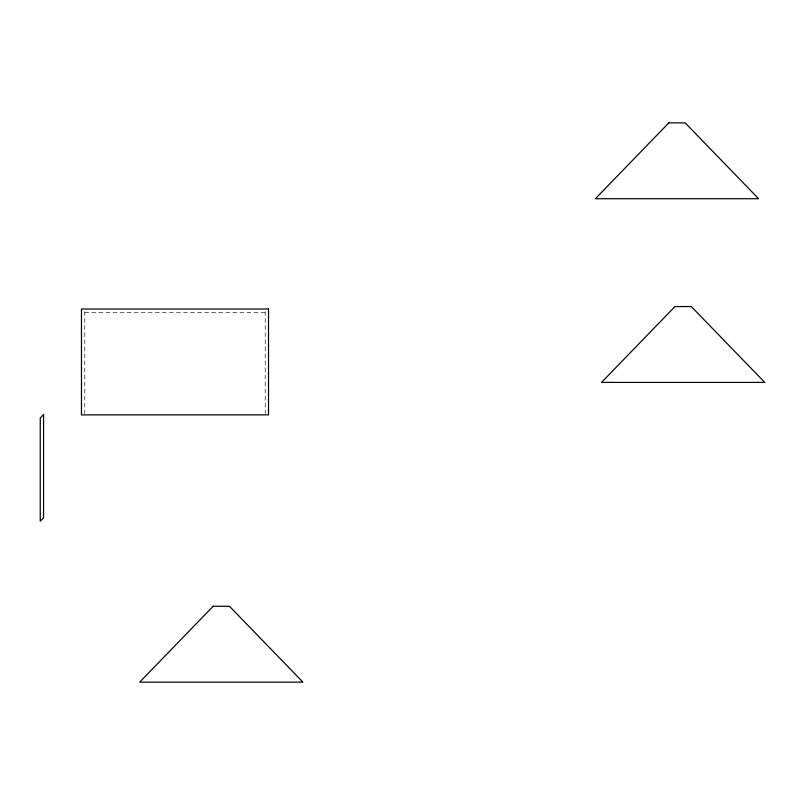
<?xml version="1.0" encoding="UTF-8"?>
<svg xmlns="http://www.w3.org/2000/svg" width="805" height="805" viewBox="0 0 805 805"><rect width="100%" height="100%" fill="white"/><g stroke="black" fill="none" stroke-linecap="round" stroke-linejoin="round"><path stroke-width="0.6" stroke-dasharray="4.03 3.02" d="M84.767 312.31L265.207 312.31M265.207 311.495L265.207 413.639M84.767 311.495L84.767 413.639"/><path stroke-width="1.21" d="M43.561 414.515L40.25 418.047L40.25 521.278L43.561 517.746L43.561 414.515M668.834 122.863L595.378 198.724L758.612 198.724L685.156 122.863L668.834 122.863M213.144 606.276L139.688 682.137L302.922 682.137L229.465 606.276L213.144 606.276M674.972 306.554L601.516 382.415L764.75 382.415L691.294 306.554L674.972 306.554M268.518 309.009L81.466 309.009L81.466 414.887L268.518 414.887L268.518 309.009"/></g></svg>
